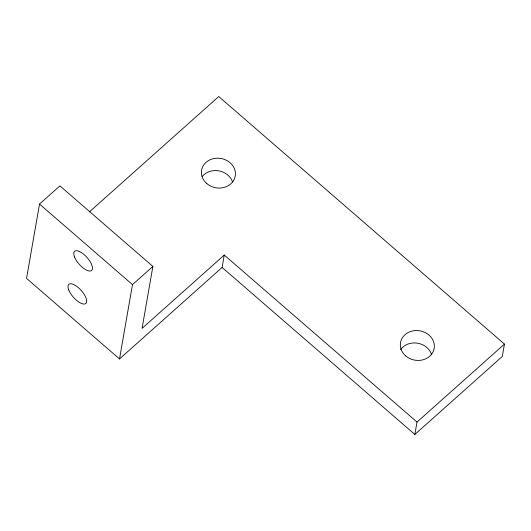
<?xml version="1.0" encoding="UTF-8"?>
<svg xmlns="http://www.w3.org/2000/svg" width="531" height="531" viewBox="0 0 531 531"><rect width="100%" height="100%" fill="white"/><g stroke="black" fill="none" stroke-linecap="round" stroke-linejoin="round"><path stroke-width="0.8" d="M224.268 255.066L142.076 328.37L152.888 266.429L59.923 185.883L39.52 204.077L26.55 278.403L119.515 358.949L222.104 267.458L224.268 255.066L417.014 422.065L414.85 434.451L222.104 267.458M119.515 358.949L132.484 284.623L152.888 266.429M89.354 211.935L218.745 96.549L504.45 344.088L502.286 356.474L414.85 434.451M417.014 422.065L504.45 344.088M39.52 204.077L132.484 284.623M400.633 349.537A17.078 14.875 9.9 0 1 417.333 343.152A17.078 14.875 9.9 0 1 431.477 354.243M202.178 176.531A17.078 14.875 9.9 0 1 218.832 170.856A17.078 14.875 9.9 0 1 232.538 181.874M74.532 256.991A12.81 5.177 48.3 0 0 90.628 270.943A12.81 5.177 48.3 0 0 84.203 254.674A12.81 5.177 48.3 0 0 74.532 256.991M68.764 290.026A12.81 5.177 48.3 0 0 84.867 303.978A12.81 5.177 48.3 0 0 78.435 287.709A12.81 5.177 48.3 0 0 68.764 290.026M206.751 183.52A17.078 14.875 9.9 0 0 234.974 177.228A17.078 14.875 9.9 0 0 213.502 158.623A17.078 14.875 9.9 0 0 206.751 183.52M405.691 355.889A17.078 14.875 9.9 0 0 433.913 349.59A17.078 14.875 9.9 0 0 412.441 330.992A17.078 14.875 9.9 0 0 405.691 355.889"/></g></svg>
